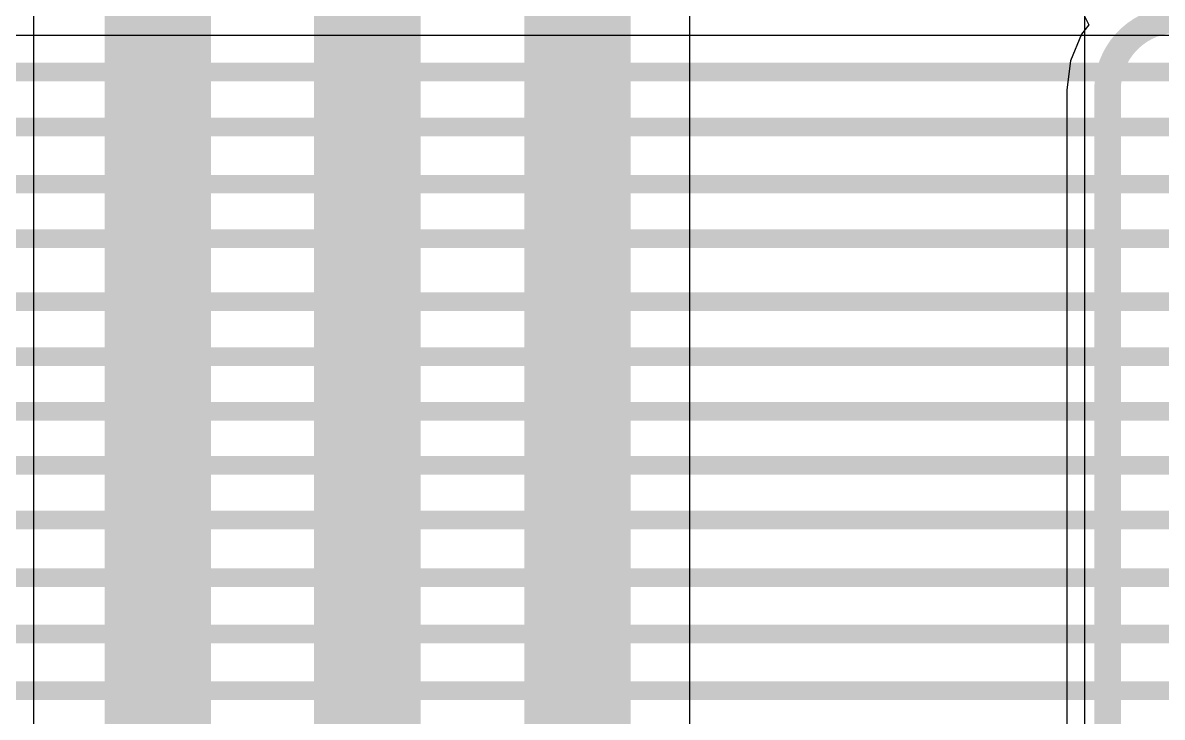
# Model space of a CAD drawing. Header units: inches. Extents: x 0 to 5359, y 0 to 5098.
# Drawn here: x 27.71 to 38.59, y 68.37 to 75 of the extents above; entities that cross this region are included whole.
import ezdxf

# ---------------------------------------------------------------- set-up
doc = ezdxf.new("R2010")
doc.units = ezdxf.units.IN
for name, color, linetype in [('Bottom Layer', 5, 'Continuous'), ('Layer 2', 76, 'Continuous'), ('Top Layer', 1, 'Continuous')]:
    doc.layers.add(name, color=color, linetype=linetype)

msp = doc.modelspace()

# ---------------------------------------------------------------- linework, layer by layer
at = {"layer": 'Bottom Layer'}
for p, q in [((37.798, 75.155), (37.886, 74.977)), ((37.886, 74.977), (37.818, 74.888)), ((37.818, 74.888), (37.712, 74.633)), ((37.712, 74.633), (37.676, 74.358)), ((37.676, 74.358), (37.677, 74.358)), ((37.677, 74.358), (37.677, 54.181))]:
    msp.add_line(p, q, dxfattribs=at)
for points in [[(38.066, 74.358, 0.254, 0.254, -0.414214), (38.737, 75.029, 0.254, 0.254, 0)], [(38.066, 54.181, 0.254, 0.254, 0), (38.066, 74.358, 0.254, 0.254, 0)]]:
    msp.add_lwpolyline(points, format="xyseb", dxfattribs=at)
msp.add_lwpolyline([(38.002, 74.358, 0.127, 0.127, 1), (38.129, 74.358, 0.127, 0.127, 1)], format="xyseb", close=True, dxfattribs=at)
msp.add_lwpolyline([(38.002, 74.358, 0.127, 0.127, 1), (38.129, 74.358, 0.127, 0.127, 1)], format="xyseb", close=True, dxfattribs=at)
at = {"layer": 'Layer 2'}
for p, q in [((37.846, 80.848), (37.846, 50.614)), ((34.078, 49.361), (34.078, 77.758)), ((27.813, 77.598), (27.813, 63.632))]:
    msp.add_line(p, q, dxfattribs=at)
for points in [[(29, 63.011, 1.016, 1.016, 0), (29, 77.082, 1.016, 1.016, 0)], [(31, 62.275, 1.016, 1.016, 0), (31, 77.082, 1.016, 1.016, 0)], [(33.007, 49.012, 1.016, 1.016, 0), (33.007, 76.976, 1.016, 1.016, 0)]]:
    msp.add_lwpolyline(points, format="xyseb", dxfattribs=at)
at = {"layer": 'Top Layer'}
msp.add_line((46.466, 74.877), (14.327, 74.877), dxfattribs=at)
for points in [[(13.893, 74.528, 0.178, 0.178, 0), (46.466, 74.528, 0.178, 0.178, 0)], [(14.788, 74.003, 0.178, 0.178, 0), (46.425, 74.003, 0.178, 0.178, 0)], [(22.139, 73.457, 0.178, 0.178, 0), (46.405, 73.457, 0.178, 0.178, 0)], [(23.004, 72.936, 0.178, 0.178, 0), (46.36, 72.936, 0.178, 0.178, 0)], [(15.684, 72.334, 0.178, 0.178, 0), (45.831, 72.334, 0.178, 0.178, 0)], [(16.579, 71.811, 0.178, 0.178, 0), (45.222, 71.811, 0.178, 0.178, 0)], [(17.474, 71.289, 0.178, 0.178, 0), (45.179, 71.289, 0.178, 0.178, 0)], [(18.376, 70.773, 0.178, 0.178, 0), (45.082, 70.773, 0.178, 0.178, 0)], [(9.417, 70.25, 0.178, 0.178, 0), (45.086, 70.25, 0.178, 0.178, 0)], [(23.592, 69.7, 0.178, 0.178, 0), (45.071, 69.7, 0.178, 0.178, 0)], [(23.592, 69.164, 0.178, 0.178, 0), (45.042, 69.164, 0.178, 0.178, 0)], [(11.208, 68.622, 0.178, 0.178, 0), (43.321, 68.622, 0.178, 0.178, 0)]]:
    msp.add_lwpolyline(points, format="xyseb", dxfattribs=at)

doc.saveas('drawing.dxf')
